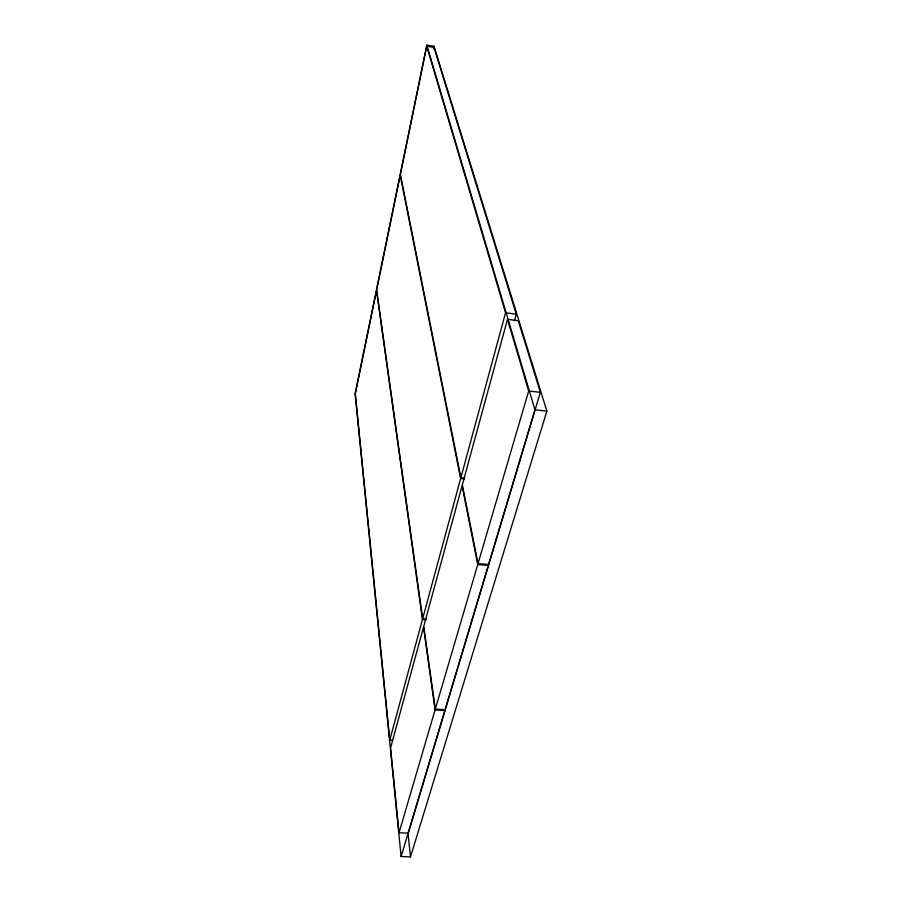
<?xml version="1.0" encoding="UTF-8"?>
<svg xmlns="http://www.w3.org/2000/svg" width="902" height="902" viewBox="0 0 902 902"><rect width="100%" height="100%" fill="white"/><g stroke="black" fill="none" stroke-linecap="round" stroke-linejoin="round"><path stroke-width="1.35" d="M426.804 45.1L355.14 393.847L401.108 856.505L410.5 856.9L546.86 411.12L434.054 46.284L426.804 45.1L534.931 409.79L401.108 856.505M514.377 320.875L516.237 314.133L433.975 47.4L426.725 46.216L400.364 174.447L460.877 477.654L464.586 478.026M433.479 49.035L434.054 46.284M389.788 740.035L422.452 619.471L376.506 290.512L355.298 393.667L389.788 740.035L392.246 740.17M422.666 618.693L460.629 478.567L400.206 175.18L376.641 289.858L422.666 618.693L426.612 618.997M460.877 477.654L505.548 312.791L426.725 46.216M507.488 319.331L462.32 484.881L478.026 563.581L488.771 564.517L540.366 392.336L518.255 320.661L507.488 319.331L528.685 391.006L478.026 563.581M399.022 832.76L435.08 709.897L423.523 627.127L390.577 747.916L399.022 832.76L408.256 833.189L445.013 710.539L435.08 709.897M435.316 709.096L477.756 564.528L462.072 485.806L423.737 626.349L435.316 709.096L445.25 709.739L488.489 565.464L477.756 564.528M422.452 619.471L426.398 619.775M460.629 478.567L464.338 478.939M534.931 409.79L546.86 411.12M528.685 391.006L540.366 392.336M505.548 312.791L516.237 314.133M407.975 833.076L410.5 856.9"/></g></svg>
